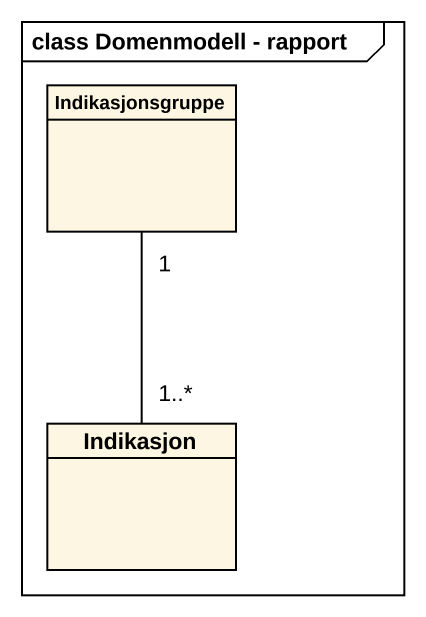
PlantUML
@startuml
mainframe class Domenmodell - rapport
hide circle
hide empty members
class Indikasjonsgruppe
class Indikasjon
Indikasjonsgruppe "1" -- "1..*" Indikasjon
@enduml
